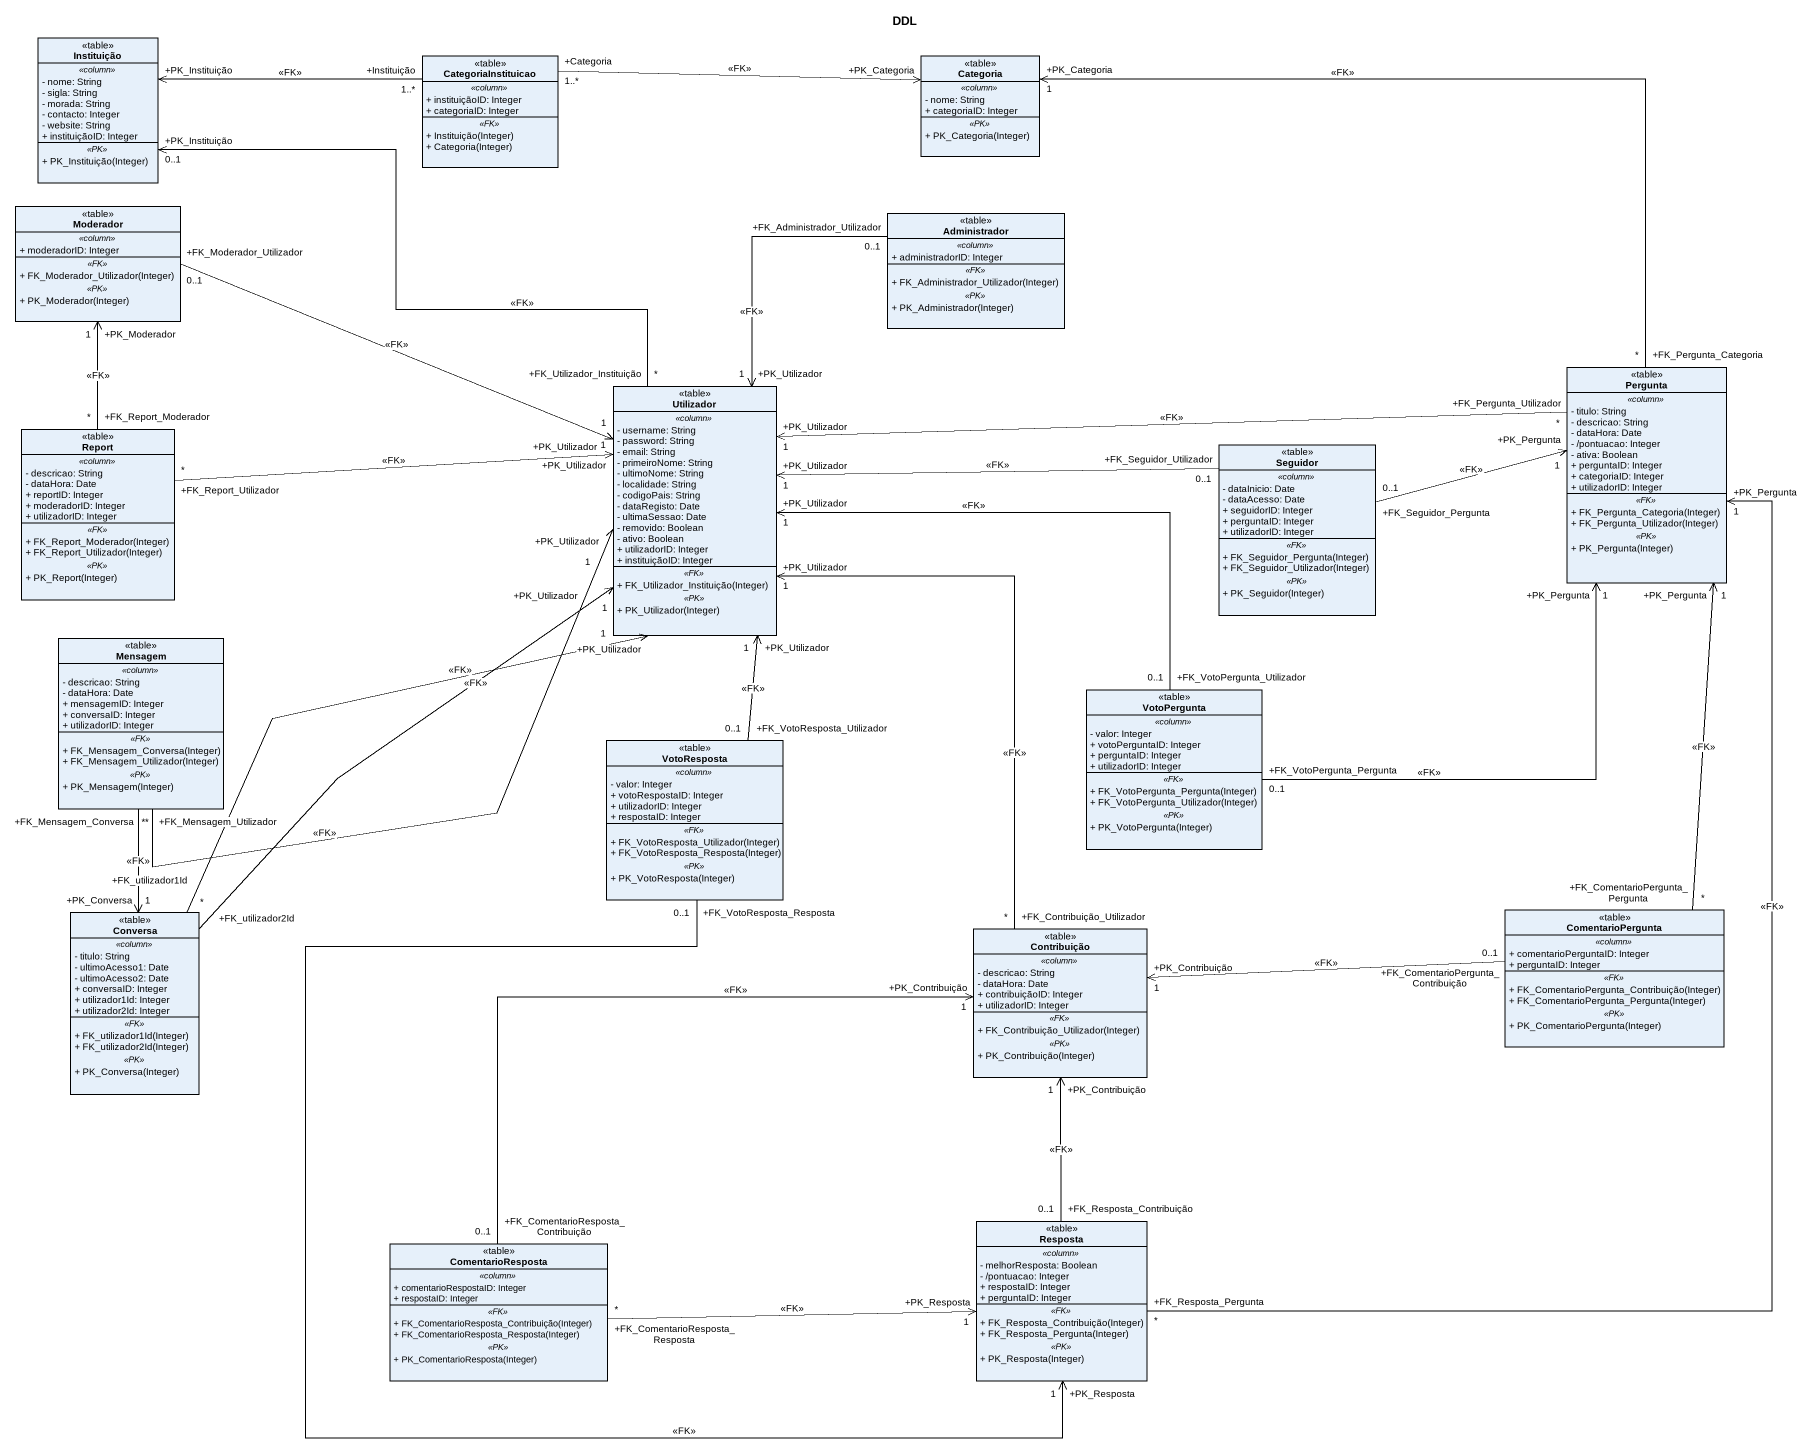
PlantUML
@startuml
title DDL
hide circle
hide empty members
skinparam classAttributeIconSize 0
class Instituição <<table>> {
  .. <<column>> ..
  - nome: String
  - sigla: String
  - morada: String
  - contacto: Integer
  - website: String
  + instituiçãoID: Integer
  .. <<PK>> ..
  + PK_Instituição(Integer)
}
class CategoriaInstituicao <<table>> {
  .. <<column>> ..
  + instituiçãoID: Integer
  + categoriaID: Integer
  .. <<FK>> ..
  + Instituição(Integer)
  + Categoria(Integer)
}
class Categoria <<table>> {
  .. <<column>> ..
  - nome: String
  + categoriaID: Integer
  .. <<PK>> ..
  + PK_Categoria(Integer)
}
class Moderador <<table>> {
  .. <<column>> ..
  + moderadorID: Integer
  .. <<FK>> ..
  + FK_Moderador_Utilizador(Integer)
  .. <<PK>> ..
  + PK_Moderador(Integer)
}
class Administrador <<table>> {
  .. <<column>> ..
  + administradorID: Integer
  .. <<FK>> ..
  + FK_Administrador_Utilizador(Integer)
  .. <<PK>> ..
  + PK_Administrador(Integer)
}
class Pergunta <<table>> {
  .. <<column>> ..
  - titulo: String
  - descricao: String
  - dataHora: Date
  - /pontuacao: Integer
  - ativa: Boolean
  + perguntaID: Integer
  + categoriaID: Integer
  + utilizadorID: Integer
  .. <<FK>> ..
  + FK_Pergunta_Categoria(Integer)
  + FK_Pergunta_Utilizador(Integer)
  .. <<PK>> ..
  + PK_Pergunta(Integer)
}
class Utilizador <<table>> {
  .. <<column>> ..
  - username: String
  - password: String
  - email: String
  - primeiroNome: String
  - ultimoNome: String
  - localidade: String
  - codigoPais: String
  - dataRegisto: Date
  - ultimaSessao: Date
  - removido: Boolean
  - ativo: Boolean
  + utilizadorID: Integer
  + instituiçãoID: Integer
  .. <<FK>> ..
  + FK_Utilizador_Instituição(Integer)
  .. <<PK>> ..
  + PK_Utilizador(Integer)
}
class Report <<table>> {
  .. <<column>> ..
  - descricao: String
  - dataHora: Date
  + reportID: Integer
  + moderadorID: Integer
  + utilizadorID: Integer
  .. <<FK>> ..
  + FK_Report_Moderador(Integer)
  + FK_Report_Utilizador(Integer)
  .. <<PK>> ..
  + PK_Report(Integer)
}
class Seguidor <<table>> {
  .. <<column>> ..
  - dataInicio: Date
  - dataAcesso: Date
  + seguidorID: Integer
  + perguntaID: Integer
  + utilizadorID: Integer
  .. <<FK>> ..
  + FK_Seguidor_Pergunta(Integer)
  + FK_Seguidor_Utilizador(Integer)
  .. <<PK>> ..
  + PK_Seguidor(Integer)
}
class Mensagem <<table>> {
  .. <<column>> ..
  - descricao: String
  - dataHora: Date
  + mensagemID: Integer
  + conversaID: Integer
  + utilizadorID: Integer
  .. <<FK>> ..
  + FK_Mensagem_Conversa(Integer)
  + FK_Mensagem_Utilizador(Integer)
  .. <<PK>> ..
  + PK_Mensagem(Integer)
}
class VotoPergunta <<table>> {
  .. <<column>> ..
  - valor: Integer
  + votoPerguntaID: Integer
  + perguntaID: Integer
  + utilizadorID: Integer
  .. <<FK>> ..
  + FK_VotoPergunta_Pergunta(Integer)
  + FK_VotoPergunta_Utilizador(Integer)
  .. <<PK>> ..
  + PK_VotoPergunta(Integer)
}
class VotoResposta <<table>> {
  .. <<column>> ..
  - valor: Integer
  + votoRespostaID: Integer
  + utilizadorID: Integer
  + respostaID: Integer
  .. <<FK>> ..
  + FK_VotoResposta_Utilizador(Integer)
  + FK_VotoResposta_Resposta(Integer)
  .. <<PK>> ..
  + PK_VotoResposta(Integer)
}
class Conversa <<table>> {
  .. <<column>> ..
  - titulo: String
  - ultimoAcesso1: Date
  - ultimoAcesso2: Date
  + conversaID: Integer
  + utilizador1Id: Integer
  + utilizador2Id: Integer
  .. <<FK>> ..
  + FK_utilizador1Id(Integer)
  + FK_utilizador2Id(Integer)
  .. <<PK>> ..
  + PK_Conversa(Integer)
}
class ComentarioPergunta <<table>> {
  .. <<column>> ..
  + comentarioPerguntaID: Integer
  + perguntaID: Integer
  .. <<FK>> ..
  + FK_ComentarioPergunta_Contribuição(Integer)
  + FK_ComentarioPergunta_Pergunta(Integer)
  .. <<PK>> ..
  + PK_ComentarioPergunta(Integer)
}
class Contribuição <<table>> {
  .. <<column>> ..
  - descricao: String
  - dataHora: Date
  + contribuiçãoID: Integer
  + utilizadorID: Integer
  .. <<FK>> ..
  + FK_Contribuição_Utilizador(Integer)
  .. <<PK>> ..
  + PK_Contribuição(Integer)
}
class Resposta <<table>> {
  .. <<column>> ..
  - melhorResposta: Boolean
  - /pontuacao: Integer
  + respostaID: Integer
  + perguntaID: Integer
  .. <<FK>> ..
  + FK_Resposta_Contribuição(Integer)
  + FK_Resposta_Pergunta(Integer)
  .. <<PK>> ..
  + PK_Resposta(Integer)
}
class ComentarioResposta <<table>> {
  .. <<column>> ..
  + comentarioRespostaID: Integer
  + respostaID: Integer
  .. <<FK>> ..
  + FK_ComentarioResposta_Contribuição(Integer)
  + FK_ComentarioResposta_Resposta(Integer)
  .. <<PK>> ..
  + PK_ComentarioResposta(Integer)
}
CategoriaInstituicao "+Instituição\n1..*" -left-> "+PK_Instituição" Instituição : <<FK>>
CategoriaInstituicao "+Categoria\n1..*" -right-> "+PK_Categoria" Categoria : <<FK>>
Moderador "+FK_Moderador_Utilizador\n0..1" -right-> "+PK_Utilizador\n1" Utilizador : <<FK>>
Administrador "+FK_Administrador_Utilizador\n0..1" --> "+PK_Utilizador\n1" Utilizador : <<FK>>
Pergunta "+FK_Pergunta_Categoria\n*" -left-> "+PK_Categoria\n1" Categoria : <<FK>>
Pergunta "+FK_Pergunta_Utilizador\n*" -left-> "+PK_Utilizador\n1" Utilizador : <<FK>>
Utilizador "+FK_Utilizador_Instituição\n*" -up-> "+PK_Instituição\n0..1" Instituição : <<FK>>
Report "+FK_Report_Moderador\n*" -up-> "+PK_Moderador\n1" Moderador : <<FK>>
Report "+FK_Report_Utilizador\n*" -right-> "+PK_Utilizador\n1" Utilizador : <<FK>>
Seguidor "+FK_Seguidor_Pergunta\n0..1" -right-> "+PK_Pergunta\n1" Pergunta : <<FK>>
Seguidor "+FK_Seguidor_Utilizador\n0..1" -left-> "+PK_Utilizador\n1" Utilizador : <<FK>>
Mensagem "+FK_Mensagem_Utilizador\n*" -right-> "+PK_Utilizador\n1" Utilizador : <<FK>>
Mensagem "+FK_Mensagem_Conversa\n*" --> "+PK_Conversa\n1" Conversa : <<FK>>
VotoPergunta "+FK_VotoPergunta_Pergunta\n0..1" -up-> "+PK_Pergunta\n1" Pergunta : <<FK>>
VotoPergunta "+FK_VotoPergunta_Utilizador\n0..1" -left-> "+PK_Utilizador\n1" Utilizador : <<FK>>
VotoResposta "+FK_VotoResposta_Utilizador\n0..1" -up-> "+PK_Utilizador\n1" Utilizador : <<FK>>
VotoResposta "+FK_VotoResposta_Resposta\n0..1" --> "+PK_Resposta\n1" Resposta : <<FK>>
Conversa "+FK_utilizador1Id" -up-> "+PK_Utilizador\n1" Utilizador : <<FK>>
Conversa "+FK_utilizador2Id\n*" -up-> "+PK_Utilizador\n1" Utilizador : <<FK>>
ComentarioPergunta "+FK_ComentarioPergunta_Pergunta\n*" -up-> "+PK_Pergunta\n1" Pergunta : <<FK>>
ComentarioPergunta "+FK_ComentarioPergunta_Contribuição\n0..1" -left-> "+PK_Contribuição\n1" Contribuição : <<FK>>
Contribuição "+FK_Contribuição_Utilizador\n*" -up-> "+PK_Utilizador\n1" Utilizador : <<FK>>
Resposta "+FK_Resposta_Pergunta\n*" -up-> "+PK_Pergunta\n1" Pergunta : <<FK>>
Resposta "+FK_Resposta_Contribuição\n0..1" -up-> "+PK_Contribuição\n1" Contribuição : <<FK>>
ComentarioResposta "+FK_ComentarioResposta_Contribuição\n0..1" -right-> "+PK_Contribuição\n1" Contribuição : <<FK>>
ComentarioResposta "+FK_ComentarioResposta_Resposta\n*" -right-> "+PK_Resposta\n1" Resposta : <<FK>>
@enduml
